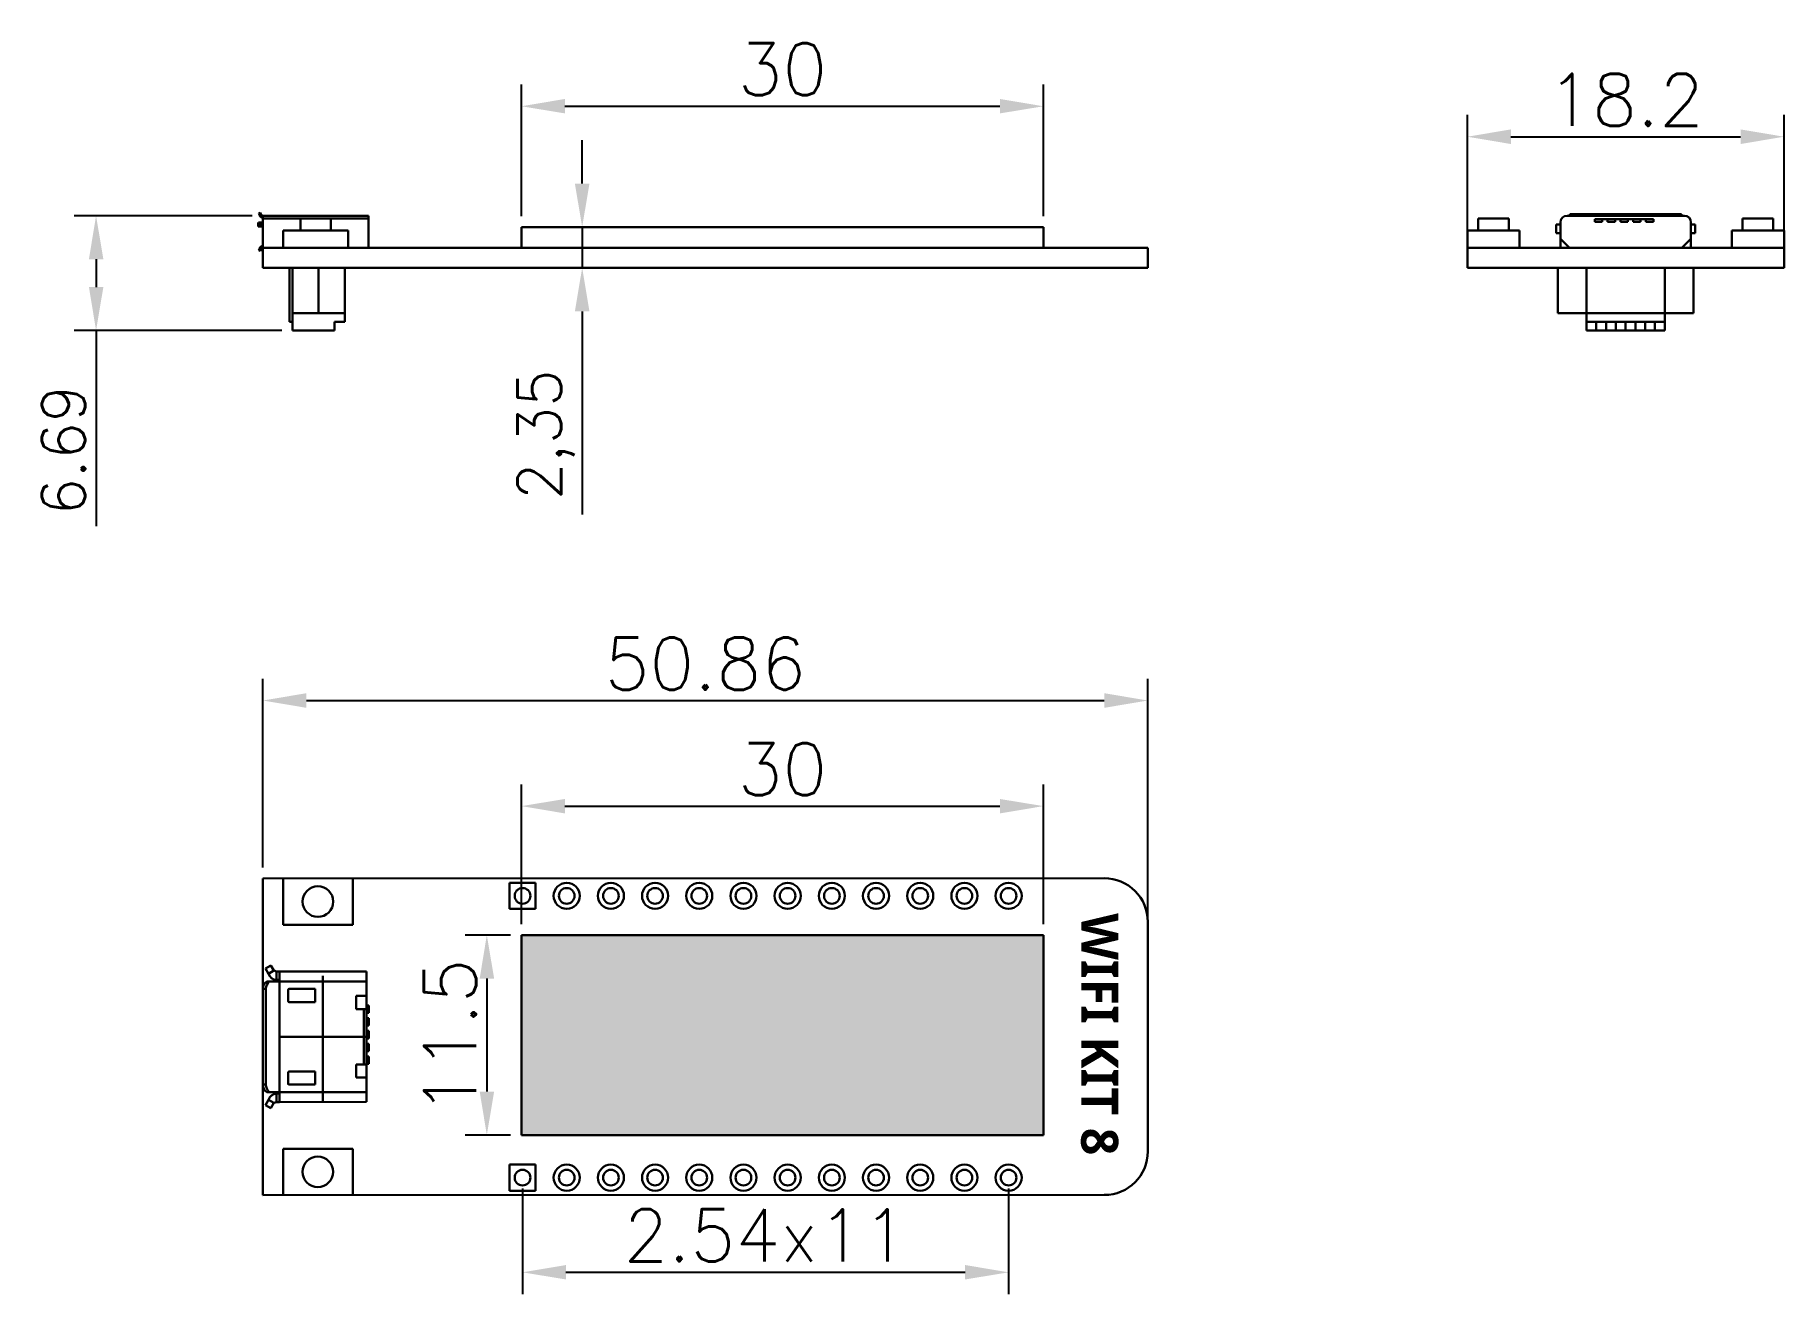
# Model space of a CAD drawing. Header units: millimetres. Extents: x 3395 to 3496, y -81 to -9.
import ezdxf

# ---------------------------------------------------------------- set-up
doc = ezdxf.new("R2010")
doc.units = ezdxf.units.MM
doc.linetypes.add('CENTER2', pattern=[28.575, 19.05, -3.175, 3.175, -3.175])
doc.layers.get('0').update_dxf_attribs({"lineweight": 30})
doc.layers.get('Defpoints').update_dxf_attribs({"lineweight": 15})
doc.layers.add('填充', color=8, linetype='Continuous', lineweight=15)
doc.layers.add('点划线', color=1, linetype='CENTER2', lineweight=20)
doc.styles.get("Standard").update_dxf_attribs({"font": 'txt.shx', "bigfont": 'gbcbig.shx'})
doc.dimstyles.new('Annotative', dxfattribs={"dimscale": 0, "dimtxt": 2.5, "dimasz": 2.5, "dimexe": 1.25, "dimexo": 0.625, "dimtad": 1, "dimtxsty": 'Standard', "dimcen": 2.5, "dimadec": 0, "dimazin": 0, "dimtfac": 1, "dimtmove": 0, "dimatfit": 3, "dimfxl": 1, "dimarcsym": 0})
doc.dimstyles.new('ISO-25', dxfattribs={"dimtxt": 3, "dimasz": 2.5, "dimexe": 1.25, "dimexo": 0.625, "dimtad": 1, "dimtoh": 1, "dimdsep": 46, "dimtxsty": 'Standard', "dimcen": 2.5, "dimadec": 0, "dimazin": 0, "dimtfac": 1, "dimtmove": 0, "dimatfit": 3, "dimfxl": 1, "dimarcsym": 0})

# ---------------------------------------------------------------- blocks, each defined once
blk = doc.blocks.new('*D24')
at = {"color": 0, "lineweight": -2, "transparency": 16777216}
for p, q in [((3423.1, -60.21), (3423.1, -52.18)), ((3453.1, -60.21), (3453.1, -52.18)), ((3425.6, -53.43), (3450.6, -53.43))]:
    blk.add_line(p, q, dxfattribs=at)
at = {"color": 0, "transparency": 16777216}
for points in [[(3425.6, -53.02), (3425.6, -53.85), (3423.1, -53.43)], [(3450.6, -53.02), (3450.6, -53.85), (3453.1, -53.43)]]:
    blk.add_solid(points, dxfattribs=at)
at = {"layer": 'Defpoints', "color": 0, "transparency": 16777216}
for p in [(3453.1, -53.43), (3423.1, -60.84), (3453.1, -60.84)]:
    blk.add_point(p, dxfattribs=at)
at = {"color": 0, "transparency": 16777216, "insert": (3438.1, -51.31), "char_height": 3, "attachment_point": 5}
blk.add_mtext('30', dxfattribs=at)
blk = doc.blocks.new('*D25')
at = {"color": 0, "lineweight": -2, "transparency": 16777216}
for p, q in [((3422.48, -60.84), (3419.86, -60.84)), ((3421.11, -63.34), (3421.11, -69.84)), ((3422.48, -72.34), (3419.86, -72.34))]:
    blk.add_line(p, q, dxfattribs=at)
at = {"color": 0, "transparency": 16777216}
for points in [[(3420.7, -63.34), (3421.53, -63.34), (3421.11, -60.84)], [(3420.7, -69.84), (3421.53, -69.84), (3421.11, -72.34)]]:
    blk.add_solid(points, dxfattribs=at)
at = {"layer": 'Defpoints', "color": 0, "transparency": 16777216}
for p in [(3423.1, -60.84), (3421.11, -72.34), (3423.1, -72.34)]:
    blk.add_point(p, dxfattribs=at)
at = {"color": 0, "transparency": 16777216, "insert": (3418.99, -66.69), "char_height": 3, "attachment_point": 5, "rotation": 90}
blk.add_mtext('11.5', dxfattribs=at)
blk = doc.blocks.new('*D27')
at = {"color": 0, "lineweight": -2, "transparency": 16777216}
for p, q in [((3423.1, -19.52), (3423.1, -11.95)), ((3453.1, -19.52), (3453.1, -11.95)), ((3425.6, -13.2), (3450.6, -13.2))]:
    blk.add_line(p, q, dxfattribs=at)
at = {"color": 0, "transparency": 16777216}
for points in [[(3425.6, -12.78), (3425.6, -13.61), (3423.1, -13.2)], [(3450.6, -12.78), (3450.6, -13.61), (3453.1, -13.2)]]:
    blk.add_solid(points, dxfattribs=at)
at = {"layer": 'Defpoints', "color": 0, "transparency": 16777216}
for p in [(3453.1, -13.2), (3423.1, -20.14), (3453.1, -20.14)]:
    blk.add_point(p, dxfattribs=at)
at = {"color": 0, "transparency": 16777216, "insert": (3438.1, -11.07), "char_height": 3, "attachment_point": 5}
blk.add_mtext('30', dxfattribs=at)
blk = doc.blocks.new('*D29')
at = {"color": 0, "lineweight": -2, "transparency": 16777216}
for p, q in [((3407.62, -19.49), (3397.4, -19.49)), ((3398.65, -21.99), (3398.65, -23.59)), ((3409.32, -26.09), (3397.4, -26.09)), ((3398.65, -26.09), (3398.65, -37.34))]:
    blk.add_line(p, q, dxfattribs=at)
at = {"color": 0, "transparency": 16777216}
for points in [[(3398.24, -21.99), (3399.07, -21.99), (3398.65, -19.49)], [(3398.24, -23.59), (3399.07, -23.59), (3398.65, -26.09)]]:
    blk.add_solid(points, dxfattribs=at)
at = {"layer": 'Defpoints', "color": 0, "transparency": 16777216}
for p in [(3408.24, -19.49), (3398.65, -26.09), (3409.94, -26.09)]:
    blk.add_point(p, dxfattribs=at)
at = {"color": 0, "transparency": 16777216, "insert": (3396.78, -32.97), "char_height": 2.5, "attachment_point": 5, "rotation": 90}
blk.add_mtext('6.69', dxfattribs=at)
blk = doc.blocks.new('*D30')
at = {"color": 0, "lineweight": -2, "transparency": 16777216}
for p, q in [((3426.59, -17.64), (3426.59, -15.14)), ((3423.73, -20.14), (3427.84, -20.14)), ((3426.59, -20.14), (3426.59, -22.49)), ((3423.73, -22.49), (3427.84, -22.49)), ((3426.59, -24.99), (3426.59, -36.66))]:
    blk.add_line(p, q, dxfattribs=at)
at = {"color": 0, "transparency": 16777216}
for points in [[(3426.17, -17.64), (3427.01, -17.64), (3426.59, -20.14)], [(3426.17, -24.99), (3427.01, -24.99), (3426.59, -22.49)]]:
    blk.add_solid(points, dxfattribs=at)
at = {"layer": 'Defpoints', "color": 0, "transparency": 16777216}
for p in [(3423.1, -20.14), (3423.1, -22.49), (3426.59, -22.49)]:
    blk.add_point(p, dxfattribs=at)
at = {"color": 0, "transparency": 16777216, "insert": (3424.51, -32.08), "char_height": 2.5, "attachment_point": 5, "rotation": 90}
blk.add_mtext('2,35', dxfattribs=at)
blk = doc.blocks.new('*D28')
at = {"color": 0, "lineweight": -2, "transparency": 16777216}
for p, q in [((3477.47, -20.72), (3477.47, -13.7)), ((3495.67, -20.72), (3495.67, -13.7)), ((3479.97, -14.95), (3493.17, -14.95))]:
    blk.add_line(p, q, dxfattribs=at)
at = {"color": 0, "transparency": 16777216}
for points in [[(3479.97, -14.53), (3479.97, -15.37), (3477.47, -14.95)], [(3493.17, -14.53), (3493.17, -15.37), (3495.67, -14.95)]]:
    blk.add_solid(points, dxfattribs=at)
at = {"layer": 'Defpoints', "color": 0, "transparency": 16777216}
for p in [(3495.67, -14.95), (3477.47, -21.34), (3495.67, -21.34)]:
    blk.add_point(p, dxfattribs=at)
at = {"color": 0, "transparency": 16777216, "insert": (3486.57, -12.83), "char_height": 3, "attachment_point": 5}
blk.add_mtext('18.2', dxfattribs=at)
blk = doc.blocks.new('*D32')
at = {"color": 0, "lineweight": -2, "transparency": 16777216}
for p, q in [((3423.16, -75.41), (3423.16, -81.48)), ((3451.1, -75.41), (3451.1, -81.48)), ((3425.66, -80.23), (3448.6, -80.23))]:
    blk.add_line(p, q, dxfattribs=at)
at = {"color": 0, "transparency": 16777216}
for points in [[(3425.66, -79.81), (3425.66, -80.64), (3423.16, -80.23)], [(3448.6, -79.81), (3448.6, -80.64), (3451.1, -80.23)]]:
    blk.add_solid(points, dxfattribs=at)
at = {"layer": 'Defpoints', "color": 0, "transparency": 16777216}
for p in [(3423.16, -74.79), (3451.1, -74.79), (3451.1, -80.23)]:
    blk.add_point(p, dxfattribs=at)
at = {"color": 0, "transparency": 16777216, "insert": (3437.13, -78.1), "char_height": 3, "attachment_point": 5}
blk.add_mtext('2.54x11', dxfattribs=at)
blk = doc.blocks.new('*D95')
at = {"color": 0, "lineweight": -2, "transparency": 16777216}
for p, q in [((3408.24, -56.96), (3408.24, -46.11)), ((3459.1, -59.77), (3459.1, -46.11)), ((3410.74, -47.36), (3456.6, -47.36))]:
    blk.add_line(p, q, dxfattribs=at)
at = {"color": 0, "transparency": 16777216}
for points in [[(3410.74, -46.94), (3410.74, -47.78), (3408.24, -47.36)], [(3456.6, -46.94), (3456.6, -47.78), (3459.1, -47.36)]]:
    blk.add_solid(points, dxfattribs=at)
at = {"layer": 'Defpoints', "color": 0, "transparency": 16777216}
for p in [(3459.1, -47.36), (3408.24, -57.59), (3459.1, -60.39)]:
    blk.add_point(p, dxfattribs=at)
at = {"color": 0, "transparency": 16777216, "insert": (3433.67, -45.24), "char_height": 3, "attachment_point": 5}
blk.add_mtext('50.86', dxfattribs=at)

msp = doc.modelspace()

# ---------------------------------------------------------------- hatches: boundary and pattern name
at = {"layer": '填充'}
h = msp.add_hatch(color=256, dxfattribs=at)
h.dxf.hatch_style = 1
h.paths.add_polyline_path([(3453.101, -60.839), (3423.101, -60.839), (3423.101, -66.688), (3453.101, -66.688)])
h.paths.add_polyline_path([(3453.101, -66.688), (3423.101, -66.688), (3423.101, -72.339), (3453.101, -72.339)])

# ---------------------------------------------------------------- linework, layer by layer
for p, q in [((3407.975, -19.887), (3407.975, -20.114)), ((3408.241, -19.887), (3407.978, -19.887)), ((3408.074, -19.315), (3407.996, -19.361)), ((3407.996, -19.361), (3408.06, -19.479)), ((3408.02, -19.887), (3408.02, -20.114)), ((3408.137, -19.429), (3408.06, -19.479)), ((3408.06, -19.479), (3408.137, -19.429)), ((3408.06, -19.479), (3408.137, -19.429)), ((3408.137, -19.429), (3408.074, -19.315)), ((3408.241, -19.494), (3408.137, -19.429)), ((3408.145, -20.114), (3408.145, -19.887)), ((3414.303, -19.494), (3408.241, -19.494)), ((3408.241, -19.494), (3408.241, -21.344)), ((3408.241, -19.644), (3414.313, -19.644)), ((3408.241, -19.887), (3408.241, -20.114)), ((3408.241, -20.114), (3408.241, -19.887)), ((3408.241, -19.887), (3408.241, -20.114)), ((3408.241, -20.114), (3408.241, -19.887)), ((3412.151, -19.644), (3410.391, -19.644)), ((3410.391, -20.344), (3410.391, -19.644)), ((3412.151, -20.344), (3412.151, -19.644)), ((3414.313, -21.344), (3414.313, -19.494)), ((3478.089, -20.344), (3478.089, -19.644)), ((3478.089, -19.644), (3478.969, -19.644)), ((3479.849, -19.644), (3478.969, -19.644)), ((3479.849, -20.344), (3479.849, -19.644)), ((3482.818, -19.988), (3482.568, -19.988)), ((3482.568, -19.988), (3482.568, -20.486)), ((3482.818, -19.872), (3482.818, -20.814)), ((3486.569, -19.492), (3483.198, -19.492)), ((3486.569, -19.405), (3483.352, -19.405)), ((3483.352, -19.492), (3483.352, -19.405)), ((3484.796, -19.697), (3484.796, -19.84)), ((3484.796, -19.697), (3488.161, -19.697)), ((3484.796, -19.84), (3485.224, -19.84)), ((3485.224, -19.84), (3485.224, -19.697)), ((3485.53, -19.697), (3485.53, -19.84)), ((3485.53, -19.697), (3485.53, -19.84)), ((3485.53, -19.84), (3485.958, -19.84)), ((3485.53, -19.84), (3485.958, -19.84)), ((3485.958, -19.84), (3485.958, -19.697)), ((3485.958, -19.84), (3485.958, -19.697)), ((3486.264, -19.697), (3486.264, -19.84)), ((3486.264, -19.697), (3486.264, -19.84)), ((3486.264, -19.84), (3486.693, -19.84)), ((3486.264, -19.84), (3486.693, -19.84)), ((3486.569, -19.405), (3489.785, -19.405)), ((3486.569, -19.492), (3489.94, -19.492)), ((3486.693, -19.84), (3486.693, -19.697)), ((3486.693, -19.84), (3486.693, -19.697)), ((3486.999, -19.697), (3486.999, -19.84)), ((3486.999, -19.697), (3486.999, -19.84)), ((3486.999, -19.84), (3487.427, -19.84)), ((3486.999, -19.84), (3487.427, -19.84)), ((3487.427, -19.84), (3487.427, -19.697)), ((3487.427, -19.84), (3487.427, -19.697)), ((3487.733, -19.697), (3487.733, -19.84)), ((3487.733, -19.84), (3488.161, -19.84)), ((3488.161, -19.84), (3488.161, -19.697)), ((3489.785, -19.492), (3489.785, -19.405)), ((3490.32, -19.872), (3490.32, -20.814)), ((3490.32, -19.988), (3490.569, -19.988)), ((3490.569, -19.988), (3490.569, -20.486)), ((3493.289, -20.344), (3493.289, -19.644)), ((3493.289, -19.644), (3494.169, -19.644)), ((3495.049, -19.644), (3494.169, -19.644)), ((3495.049, -20.344), (3495.049, -19.644)), ((3407.975, -20.114), (3408.241, -20.114)), ((3407.975, -20.114), (3407.978, -20.114)), ((3413.141, -20.344), (3409.401, -20.344)), ((3409.401, -20.344), (3409.401, -21.344)), ((3413.141, -21.344), (3413.141, -20.344)), ((3423.101, -21.344), (3423.101, -20.144)), ((3423.101, -20.144), (3453.101, -20.144)), ((3453.101, -20.144), (3453.101, -21.344)), ((3480.469, -20.344), (3477.469, -20.344)), ((3477.469, -20.344), (3477.469, -21.344)), ((3480.469, -21.344), (3480.469, -20.344)), ((3482.568, -20.486), (3482.818, -20.486)), ((3482.818, -20.814), (3482.818, -20.188)), ((3482.818, -20.814), (3483.348, -21.344)), ((3482.818, -20.814), (3482.818, -21.344)), ((3490.32, -20.814), (3489.79, -21.344)), ((3490.32, -20.814), (3490.32, -20.188)), ((3490.569, -20.486), (3490.32, -20.486)), ((3490.32, -20.814), (3490.32, -21.344)), ((3492.669, -21.344), (3492.669, -20.344)), ((3492.669, -20.344), (3495.669, -20.344)), ((3495.669, -20.344), (3495.669, -21.344)), ((3407.996, -21.476), (3408.06, -21.359)), ((3408.074, -21.523), (3407.996, -21.476)), ((3408.137, -21.408), (3408.06, -21.359)), ((3408.06, -21.359), (3408.137, -21.408)), ((3408.06, -21.359), (3408.137, -21.408)), ((3408.137, -21.408), (3408.074, -21.523)), ((3408.241, -21.344), (3408.137, -21.408)), ((3408.241, -21.344), (3459.101, -21.344)), ((3408.241, -21.344), (3408.241, -22.494)), ((3459.101, -21.344), (3459.101, -22.494)), ((3477.469, -21.344), (3477.469, -22.494)), ((3495.669, -21.344), (3477.469, -21.344)), ((3477.469, -21.344), (3480.469, -21.344)), ((3477.469, -21.344), (3480.469, -21.344)), ((3489.74, -21.344), (3483.498, -21.344)), ((3495.669, -21.344), (3492.669, -21.344)), ((3495.669, -21.344), (3492.669, -21.344)), ((3495.669, -22.494), (3495.669, -21.344)), ((3459.111, -22.494), (3408.241, -22.494)), ((3409.76, -25.094), (3409.76, -22.494)), ((3409.941, -22.494), (3413.941, -22.494)), ((3409.941, -22.494), (3409.941, -25.094)), ((3411.441, -25.094), (3411.441, -22.494)), ((3412.941, -25.594), (3412.941, -22.494)), ((3477.469, -22.494), (3495.669, -22.494)), ((3477.469, -22.494), (3479.469, -22.494)), ((3482.669, -22.494), (3482.669, -25.094)), ((3484.319, -25.094), (3484.319, -22.494)), ((3486.569, -22.494), (3490.469, -22.494)), ((3488.819, -25.094), (3488.819, -22.494)), ((3490.469, -22.494), (3490.469, -25.094)), ((3409.76, -25.594), (3409.76, -25.094)), ((3409.941, -25.094), (3409.941, -25.594)), ((3409.941, -25.094), (3411.441, -25.094)), ((3409.941, -25.094), (3409.941, -25.094)), ((3409.941, -25.094), (3412.941, -25.094)), ((3482.669, -25.094), (3486.569, -25.094)), ((3486.569, -25.094), (3484.319, -25.094)), ((3484.319, -25.094), (3484.319, -26.094)), ((3484.319, -25.094), (3485.819, -25.094)), ((3484.319, -25.094), (3485.219, -25.094)), ((3484.319, -25.094), (3484.319, -25.594)), ((3485.219, -25.094), (3485.219, -25.094)), ((3485.819, -25.094), (3485.819, -25.094)), ((3486.569, -25.094), (3488.819, -25.094)), ((3490.469, -25.094), (3486.569, -25.094)), ((3488.819, -25.094), (3488.819, -26.094)), ((3409.941, -25.594), (3409.76, -25.594)), ((3409.941, -26.094), (3409.941, -25.594)), ((3409.941, -25.594), (3409.941, -25.594)), ((3412.352, -26.094), (3409.941, -26.094)), ((3412.941, -25.594), (3412.352, -25.594)), ((3412.352, -25.594), (3412.352, -26.094)), ((3484.319, -25.594), (3488.819, -25.594)), ((3484.319, -25.594), (3484.881, -25.594)), ((3484.319, -26.094), (3486.569, -26.094)), ((3484.881, -25.594), (3484.881, -26.094)), ((3485.443, -25.594), (3485.443, -26.094)), ((3486.005, -25.594), (3486.005, -26.094)), ((3486.567, -25.594), (3486.567, -26.094)), ((3488.819, -26.094), (3486.569, -26.094)), ((3487.129, -25.594), (3487.129, -26.094)), ((3487.691, -25.594), (3487.691, -26.094)), ((3488.253, -25.594), (3488.253, -26.094)), ((3408.241, -57.588), (3456.601, -57.578)), ((3408.241, -75.788), (3408.241, -57.588)), ((3409.401, -60.248), (3409.401, -57.588)), ((3413.401, -57.588), (3413.401, -60.248)), ((3422.404, -57.838), (3422.404, -59.338)), ((3422.404, -57.838), (3423.904, -57.838)), ((3423.904, -59.338), (3423.904, -57.838)), ((3413.401, -60.248), (3409.401, -60.248)), ((3422.404, -59.338), (3423.904, -59.338)), ((3459.101, -60.078), (3459.101, -73.284)), ((3453.101, -60.839), (3423.101, -60.839)), ((3423.101, -60.839), (3423.101, -72.339)), ((3453.101, -72.339), (3453.101, -60.839)), ((3408.384, -62.755), (3408.69, -62.586)), ((3408.565, -63.07), (3408.384, -62.755)), ((3408.876, -62.882), (3408.565, -63.07)), ((3408.876, -62.882), (3408.565, -63.07)), ((3408.565, -63.07), (3408.876, -62.882)), ((3408.876, -62.882), (3408.69, -62.586)), ((3408.876, -62.882), (3409.024, -62.934)), ((3409.024, -63.415), (3409.024, -62.934)), ((3409.024, -62.934), (3409.191, -62.934)), ((3409.191, -62.934), (3414.191, -62.941)), ((3409.191, -66.688), (3409.191, -62.934)), ((3411.691, -70.438), (3411.691, -63.188)), ((3414.191, -63.504), (3414.191, -62.941)), ((3408.241, -63.938), (3408.417, -63.938)), ((3408.241, -63.938), (3408.417, -63.938)), ((3408.241, -66.688), (3408.241, -64.188)), ((3408.417, -63.938), (3408.417, -66.688)), ((3409.191, -63.504), (3408.462, -63.504)), ((3409.191, -63.42), (3409.024, -63.42)), ((3409.191, -63.504), (3414.191, -63.504)), ((3409.692, -64.643), (3409.692, -63.988)), ((3409.742, -63.938), (3411.249, -63.938)), ((3411.249, -63.938), (3411.249, -64.692)), ((3414.191, -63.504), (3414.191, -66.688)), ((3411.249, -64.692), (3409.742, -64.692)), ((3413.592, -64.344), (3413.592, -65.095)), ((3413.592, -64.344), (3414.191, -64.344)), ((3413.592, -65.095), (3414.191, -65.095)), ((3414.046, -65.095), (3414.046, -66.688)), ((3414.334, -64.885), (3414.19, -64.885)), ((3414.19, -65.313), (3414.334, -65.313)), ((3414.191, -64.635), (3414.191, -65.063)), ((3414.334, -65.313), (3414.334, -64.885)), ((3414.334, -65.619), (3414.19, -65.619)), ((3414.334, -65.619), (3414.19, -65.619)), ((3414.19, -66.047), (3414.334, -66.047)), ((3414.19, -66.047), (3414.334, -66.047)), ((3414.191, -65.369), (3414.191, -65.797)), ((3414.191, -65.369), (3414.191, -65.797)), ((3414.334, -66.047), (3414.334, -65.619)), ((3414.334, -66.047), (3414.334, -65.619)), ((3408.417, -69.438), (3408.417, -66.688)), ((3411.691, -66.688), (3409.191, -66.688)), ((3409.191, -66.688), (3414.191, -66.688)), ((3409.191, -66.688), (3409.191, -70.442)), ((3414.046, -68.281), (3414.046, -66.688)), ((3414.334, -66.353), (3414.19, -66.353)), ((3414.334, -66.353), (3414.19, -66.353)), ((3414.19, -66.781), (3414.334, -66.781)), ((3414.19, -66.781), (3414.334, -66.781)), ((3414.334, -67.087), (3414.19, -67.087)), ((3414.334, -67.087), (3414.19, -67.087)), ((3414.191, -69.872), (3414.191, -66.688)), ((3414.334, -66.781), (3414.334, -66.353)), ((3414.334, -66.781), (3414.334, -66.353)), ((3414.334, -67.515), (3414.334, -67.087)), ((3414.334, -67.515), (3414.334, -67.087)), ((3413.592, -69.032), (3413.592, -68.281)), ((3413.592, -68.281), (3414.191, -68.281)), ((3414.19, -67.515), (3414.334, -67.515)), ((3414.19, -67.515), (3414.334, -67.515)), ((3414.334, -67.821), (3414.19, -67.821)), ((3414.19, -68.249), (3414.334, -68.249)), ((3414.191, -68.008), (3414.191, -67.579)), ((3414.191, -68.008), (3414.191, -67.579)), ((3414.191, -68.742), (3414.191, -68.313)), ((3414.334, -68.249), (3414.334, -67.821)), ((3409.692, -68.733), (3409.692, -69.388)), ((3411.249, -68.684), (3409.742, -68.684)), ((3411.249, -69.438), (3411.249, -68.684)), ((3413.592, -69.032), (3414.191, -69.032)), ((3408.241, -69.438), (3408.417, -69.438)), ((3408.241, -69.438), (3408.417, -69.438)), ((3408.565, -70.306), (3408.384, -70.621)), ((3409.191, -69.872), (3408.462, -69.872)), ((3408.876, -70.494), (3408.565, -70.306)), ((3408.876, -70.494), (3408.565, -70.306)), ((3408.565, -70.306), (3408.876, -70.494)), ((3409.191, -69.957), (3409.024, -69.957)), ((3409.024, -69.961), (3409.024, -70.442)), ((3409.191, -69.872), (3414.191, -69.872)), ((3409.742, -69.438), (3411.249, -69.438)), ((3414.191, -69.872), (3414.191, -70.435)), ((3408.384, -70.621), (3408.69, -70.79)), ((3408.876, -70.494), (3408.69, -70.79)), ((3408.876, -70.494), (3409.024, -70.442)), ((3409.024, -70.442), (3409.191, -70.442)), ((3409.191, -70.442), (3414.191, -70.435)), ((3423.101, -72.339), (3453.101, -72.339)), ((3413.401, -73.128), (3409.401, -73.128)), ((3409.401, -73.128), (3409.401, -75.788)), ((3413.401, -75.788), (3413.401, -73.128)), ((3422.404, -75.538), (3422.404, -74.038)), ((3422.404, -74.038), (3423.904, -74.038)), ((3423.904, -74.038), (3423.904, -75.538)), ((3456.601, -75.784), (3408.241, -75.788)), ((3423.904, -75.538), (3422.404, -75.538))]:
    msp.add_line(p, q)
for centre, radius in [((3411.401, -58.918), 0.88), ((3425.701, -58.588), 0.75), ((3428.241, -58.588), 0.75), ((3428.241, -58.588), 0.75), ((3428.241, -58.588), 0.75), ((3428.241, -58.588), 0.75), ((3428.241, -58.588), 0.75), ((3428.241, -58.588), 0.75), ((3428.241, -58.588), 0.75), ((3428.241, -58.588), 0.75), ((3428.241, -58.588), 0.75), ((3430.781, -58.588), 0.75), ((3430.781, -58.588), 0.75), ((3430.781, -58.588), 0.75), ((3430.781, -58.588), 0.75), ((3430.781, -58.588), 0.75), ((3430.781, -58.588), 0.75), ((3430.781, -58.588), 0.75), ((3430.781, -58.588), 0.75), ((3430.781, -58.588), 0.75), ((3433.321, -58.588), 0.75), ((3433.321, -58.588), 0.75), ((3433.321, -58.588), 0.75), ((3433.321, -58.588), 0.75), ((3433.321, -58.588), 0.75), ((3433.321, -58.588), 0.75), ((3433.321, -58.588), 0.75), ((3433.321, -58.588), 0.75), ((3433.321, -58.588), 0.75), ((3433.321, -58.588), 0.75), ((3433.321, -58.588), 0.75), ((3433.321, -58.588), 0.75), ((3433.321, -58.588), 0.75), ((3433.321, -58.588), 0.75), ((3435.861, -58.588), 0.75), ((3435.861, -58.588), 0.75), ((3435.861, -58.588), 0.75), ((3435.861, -58.588), 0.75), ((3435.861, -58.588), 0.75), ((3435.861, -58.588), 0.75), ((3435.861, -58.588), 0.75), ((3435.861, -58.588), 0.75), ((3435.861, -58.588), 0.75), ((3438.401, -58.588), 0.75), ((3438.401, -58.588), 0.75), ((3438.401, -58.588), 0.75), ((3438.401, -58.588), 0.75), ((3438.401, -58.588), 0.75), ((3438.401, -58.588), 0.75), ((3438.401, -58.588), 0.75), ((3438.401, -58.588), 0.75), ((3438.401, -58.588), 0.75), ((3438.401, -58.588), 0.75), ((3438.401, -58.588), 0.75), ((3438.401, -58.588), 0.75), ((3440.941, -58.588), 0.75), ((3440.941, -58.588), 0.75), ((3440.941, -58.588), 0.75), ((3440.941, -58.588), 0.75), ((3440.941, -58.588), 0.75), ((3440.941, -58.588), 0.75), ((3440.941, -58.588), 0.75), ((3440.941, -58.588), 0.75), ((3443.481, -58.588), 0.75), ((3443.481, -58.588), 0.75), ((3443.481, -58.588), 0.75), ((3443.481, -58.588), 0.75), ((3446.021, -58.588), 0.75), ((3446.021, -58.588), 0.75), ((3446.021, -58.588), 0.75), ((3446.021, -58.588), 0.75), ((3446.021, -58.588), 0.75), ((3446.021, -58.588), 0.75), ((3446.021, -58.588), 0.75), ((3446.021, -58.588), 0.75), ((3448.561, -58.588), 0.75), ((3448.561, -58.588), 0.75), ((3448.561, -58.588), 0.75), ((3448.561, -58.588), 0.75), ((3451.101, -58.588), 0.75), ((3451.101, -58.588), 0.75), ((3451.101, -58.588), 0.75), ((3451.101, -58.588), 0.75), ((3451.101, -58.588), 0.75), ((3451.101, -58.588), 0.75), ((3451.101, -58.588), 0.75), ((3451.101, -58.588), 0.75), ((3411.396, -74.453), 0.88), ((3425.701, -74.788), 0.75), ((3428.241, -74.788), 0.75), ((3428.241, -74.788), 0.75), ((3428.241, -74.788), 0.75), ((3428.241, -74.788), 0.75), ((3428.241, -74.788), 0.75), ((3428.241, -74.788), 0.75), ((3428.241, -74.788), 0.75), ((3428.241, -74.788), 0.75), ((3428.241, -74.788), 0.75), ((3430.781, -74.788), 0.75), ((3430.781, -74.788), 0.75), ((3430.781, -74.788), 0.75), ((3430.781, -74.788), 0.75), ((3430.781, -74.788), 0.75), ((3430.781, -74.788), 0.75), ((3430.781, -74.788), 0.75), ((3430.781, -74.788), 0.75), ((3430.781, -74.788), 0.75), ((3433.321, -74.788), 0.75), ((3433.321, -74.788), 0.75), ((3433.321, -74.788), 0.75), ((3433.321, -74.788), 0.75), ((3433.321, -74.788), 0.75), ((3433.321, -74.788), 0.75), ((3433.321, -74.788), 0.75), ((3433.321, -74.788), 0.75), ((3433.321, -74.788), 0.75), ((3433.321, -74.788), 0.75), ((3433.321, -74.788), 0.75), ((3433.321, -74.788), 0.75), ((3433.321, -74.788), 0.75), ((3433.321, -74.788), 0.75), ((3435.861, -74.788), 0.75), ((3435.861, -74.788), 0.75), ((3435.861, -74.788), 0.75), ((3435.861, -74.788), 0.75), ((3435.861, -74.788), 0.75), ((3435.861, -74.788), 0.75), ((3435.861, -74.788), 0.75), ((3435.861, -74.788), 0.75), ((3435.861, -74.788), 0.75), ((3438.401, -74.788), 0.75), ((3438.401, -74.788), 0.75), ((3438.401, -74.788), 0.75), ((3438.401, -74.788), 0.75), ((3438.401, -74.788), 0.75), ((3438.401, -74.788), 0.75), ((3438.401, -74.788), 0.75), ((3438.401, -74.788), 0.75), ((3438.401, -74.788), 0.75), ((3438.401, -74.788), 0.75), ((3438.401, -74.788), 0.75), ((3438.401, -74.788), 0.75), ((3440.941, -74.788), 0.75), ((3440.941, -74.788), 0.75), ((3440.941, -74.788), 0.75), ((3440.941, -74.788), 0.75), ((3440.941, -74.788), 0.75), ((3440.941, -74.788), 0.75), ((3440.941, -74.788), 0.75), ((3440.941, -74.788), 0.75), ((3443.481, -74.788), 0.75), ((3443.481, -74.788), 0.75), ((3443.481, -74.788), 0.75), ((3443.481, -74.788), 0.75), ((3446.021, -74.788), 0.75), ((3446.021, -74.788), 0.75), ((3446.021, -74.788), 0.75), ((3446.021, -74.788), 0.75), ((3446.021, -74.788), 0.75), ((3446.021, -74.788), 0.75), ((3446.021, -74.788), 0.75), ((3448.561, -74.788), 0.75), ((3448.561, -74.788), 0.75), ((3448.561, -74.788), 0.75), ((3451.101, -74.788), 0.75), ((3451.101, -74.788), 0.75), ((3451.101, -74.788), 0.75), ((3451.101, -74.788), 0.75), ((3451.101, -74.788), 0.75), ((3451.101, -74.788), 0.75), ((3451.101, -74.788), 0.75)]:
    msp.add_circle(centre, radius)
at = {"ltscale": 0.5}
for centre in [(3423.161, -58.588), (3423.161, -58.588), (3423.161, -58.588), (3425.701, -58.588), (3425.701, -58.588), (3425.701, -58.588), (3428.241, -58.588), (3428.241, -58.588), (3428.241, -58.588), (3428.241, -58.588), (3428.241, -58.588), (3428.241, -58.588), (3428.241, -58.588), (3428.241, -58.588), (3428.241, -58.588), (3428.241, -58.588), (3430.781, -58.588), (3430.781, -58.588), (3430.781, -58.588), (3430.781, -58.588), (3430.781, -58.588), (3430.781, -58.588), (3430.781, -58.588), (3430.781, -58.588), (3430.781, -58.588), (3430.781, -58.588), (3430.781, -58.588), (3433.321, -58.588), (3433.321, -58.588), (3433.321, -58.588), (3433.321, -58.588), (3433.321, -58.588), (3433.321, -58.588), (3433.321, -58.588), (3433.321, -58.588), (3433.321, -58.588), (3433.321, -58.588), (3433.321, -58.588), (3433.321, -58.588), (3433.321, -58.588), (3433.321, -58.588), (3433.321, -58.588), (3433.321, -58.588), (3435.861, -58.588), (3435.861, -58.588), (3435.861, -58.588), (3435.861, -58.588), (3435.861, -58.588), (3435.861, -58.588), (3435.861, -58.588), (3435.861, -58.588), (3435.861, -58.588), (3435.861, -58.588), (3435.861, -58.588), (3438.401, -58.588), (3438.401, -58.588), (3438.401, -58.588), (3438.401, -58.588), (3438.401, -58.588), (3438.401, -58.588), (3438.401, -58.588), (3438.401, -58.588), (3438.401, -58.588), (3438.401, -58.588), (3438.401, -58.588), (3438.401, -58.588), (3438.401, -58.588), (3438.401, -58.588), (3440.941, -58.588), (3440.941, -58.588), (3440.941, -58.588), (3440.941, -58.588), (3440.941, -58.588), (3440.941, -58.588), (3440.941, -58.588), (3440.941, -58.588), (3443.481, -58.588), (3443.481, -58.588), (3443.481, -58.588), (3443.481, -58.588), (3443.481, -58.588), (3443.481, -58.588), (3446.021, -58.588), (3446.021, -58.588), (3446.021, -58.588), (3446.021, -58.588), (3446.021, -58.588), (3446.021, -58.588), (3446.021, -58.588), (3446.021, -58.588), (3448.561, -58.588), (3448.561, -58.588), (3448.561, -58.588), (3448.561, -58.588), (3448.561, -58.588), (3448.561, -58.588), (3451.101, -58.588), (3451.101, -58.588), (3451.101, -58.588), (3451.101, -58.588), (3451.101, -58.588), (3451.101, -58.588), (3451.101, -58.588), (3451.101, -58.588), (3423.161, -74.788), (3423.161, -74.788), (3423.161, -74.788), (3425.701, -74.788), (3425.701, -74.788), (3425.701, -74.788), (3428.241, -74.788), (3428.241, -74.788), (3428.241, -74.788), (3428.241, -74.788), (3428.241, -74.788), (3428.241, -74.788), (3428.241, -74.788), (3428.241, -74.788), (3428.241, -74.788), (3428.241, -74.788), (3428.241, -74.788), (3430.781, -74.788), (3430.781, -74.788), (3430.781, -74.788), (3430.781, -74.788), (3430.781, -74.788), (3430.781, -74.788), (3430.781, -74.788), (3430.781, -74.788), (3430.781, -74.788), (3430.781, -74.788), (3430.781, -74.788), (3433.321, -74.788), (3433.321, -74.788), (3433.321, -74.788), (3433.321, -74.788), (3433.321, -74.788), (3433.321, -74.788), (3433.321, -74.788), (3433.321, -74.788), (3433.321, -74.788), (3433.321, -74.788), (3433.321, -74.788), (3433.321, -74.788), (3433.321, -74.788), (3433.321, -74.788), (3433.321, -74.788), (3433.321, -74.788), (3435.861, -74.788), (3435.861, -74.788), (3435.861, -74.788), (3435.861, -74.788), (3435.861, -74.788), (3435.861, -74.788), (3435.861, -74.788), (3435.861, -74.788), (3435.861, -74.788), (3435.861, -74.788), (3435.861, -74.788), (3438.401, -74.788), (3438.401, -74.788), (3438.401, -74.788), (3438.401, -74.788), (3438.401, -74.788), (3438.401, -74.788), (3438.401, -74.788), (3438.401, -74.788), (3438.401, -74.788), (3438.401, -74.788), (3438.401, -74.788), (3438.401, -74.788), (3438.401, -74.788), (3438.401, -74.788), (3440.941, -74.788), (3440.941, -74.788), (3440.941, -74.788), (3440.941, -74.788), (3440.941, -74.788), (3440.941, -74.788), (3440.941, -74.788), (3440.941, -74.788), (3443.481, -74.788), (3443.481, -74.788), (3443.481, -74.788), (3443.481, -74.788), (3443.481, -74.788), (3443.481, -74.788), (3446.021, -74.788), (3446.021, -74.788), (3446.021, -74.788), (3446.021, -74.788), (3446.021, -74.788), (3446.021, -74.788), (3446.021, -74.788), (3448.561, -74.788), (3448.561, -74.788), (3448.561, -74.788), (3448.561, -74.788), (3448.561, -74.788), (3451.101, -74.788), (3451.101, -74.788), (3451.101, -74.788), (3451.101, -74.788), (3451.101, -74.788), (3451.101, -74.788), (3451.101, -74.788)]:
    msp.add_circle(centre, 0.45, dxfattribs=at)
for centre, radius, start, end in [((3408.244, -19.403), 0.199, 202.37602, 269.10933), ((3483.198, -19.872), 0.38, 90, 180), ((3489.94, -19.872), 0.38, 360, 90), ((3408.244, -21.434), 0.199, 90.89067, 157.62398), ((3456.601, -60.078), 2.5, 0, 90.01225), ((3409.025, -62.936), 0.479, 196.24844, 269.85571), ((3408.694, -63.895), 0.455, 120.58598, 185.40582), ((3409.139, -63.977), 0.723, 139.18163, 176.949), ((3409.742, -63.988), 0.05, 90, 180), ((3409.742, -64.643), 0.05, 180, 270), ((3409.742, -68.733), 0.05, 90, 180), ((3408.694, -69.481), 0.455, 174.59418, 239.41402), ((3409.196, -69.377), 0.782, 184.50594, 219.36343), ((3409.025, -70.44), 0.479, 90.14429, 163.75156), ((3409.742, -69.388), 0.05, 180, 270), ((3456.601, -73.284), 2.5, 270.00488, 0)]:
    msp.add_arc(centre, radius, start, end)

# ---------------------------------------------------------------- texts
at = {"layer": '点划线', "insert": (3457.402, -59.588), "char_height": 2.12957, "attachment_point": 1, "rotation": 270}
msp.add_mtext_dynamic_manual_height_columns('{\\fMicrosoft YaHei|b1|i0|c134|p34;W\\fMicrosoft YaHei|b1|i0|c0|p34;IFI KIT 8}', width=14.69323, gutter_width=67.243, heights=[0.583], dxfattribs=at)

# ---------------------------------------------------------------- dimensions: what is measured, and where the dimension line sits
for base, p1, p2, picture, middle in [((3453.101, -13.195), (3423.101, -20.144), (3453.101, -20.144), '*D27', (3438.101, -11.07)), ((3459.101, -47.361), (3408.241, -57.588), (3459.101, -60.392), '*D95', (3433.671, -45.236))]:
    dim = msp.add_linear_dim(base=base, p1=p1, p2=p2, dimstyle='ISO-25')
    dim.commit()
    dim.dimension.update_dxf_attribs({"geometry": picture, "text_midpoint": middle})
for p1, p2, distance, picture, middle in [((3477.469, -21.344), (3495.669, -21.344), 6.393, '*D28', (3486.569, -12.826)), ((3423.101, -60.839), (3453.101, -60.839), 7.406, '*D24', (3438.101, -51.308))]:
    dim = msp.add_aligned_dim(p1=p1, p2=p2, distance=distance, dimstyle='ISO-25')
    dim.commit()
    dim.dimension.update_dxf_attribs({"geometry": picture, "text_midpoint": middle})
for base, p1, p2, dimstyle, picture, middle in [((3426.59, -22.494), (3423.101, -20.144), (3423.101, -22.494), 'Annotative', '*D30', (3426.59, -32.077)), ((3421.114, -72.339), (3423.101, -60.839), (3423.101, -72.339), 'ISO-25', '*D25', (3421.114, -66.688))]:
    dim = msp.add_linear_dim(base=base, p1=p1, p2=p2, angle=270, dimstyle=dimstyle)
    dim.commit()
    dim.dimension.update_dxf_attribs({"geometry": picture, "text_midpoint": middle, "dimtype": 161})
dim = msp.add_linear_dim(base=(3398.655, -26.094), p1=(3408.241, -19.494), p2=(3409.941, -26.094), angle=90, text='6.69', dimstyle='Annotative')
dim.commit()
dim.dimension.update_dxf_attribs({"geometry": '*D29', "text_midpoint": (3396.78, -32.969)})
dim = msp.add_aligned_dim(p1=(3423.161, -74.788), p2=(3451.101, -74.788), distance=-5.439, text='2.54x11', dimstyle='ISO-25')
dim.commit()
dim.dimension.update_dxf_attribs({"geometry": '*D32', "text_midpoint": (3437.131, -78.102)})

doc.saveas('drawing.dxf')
